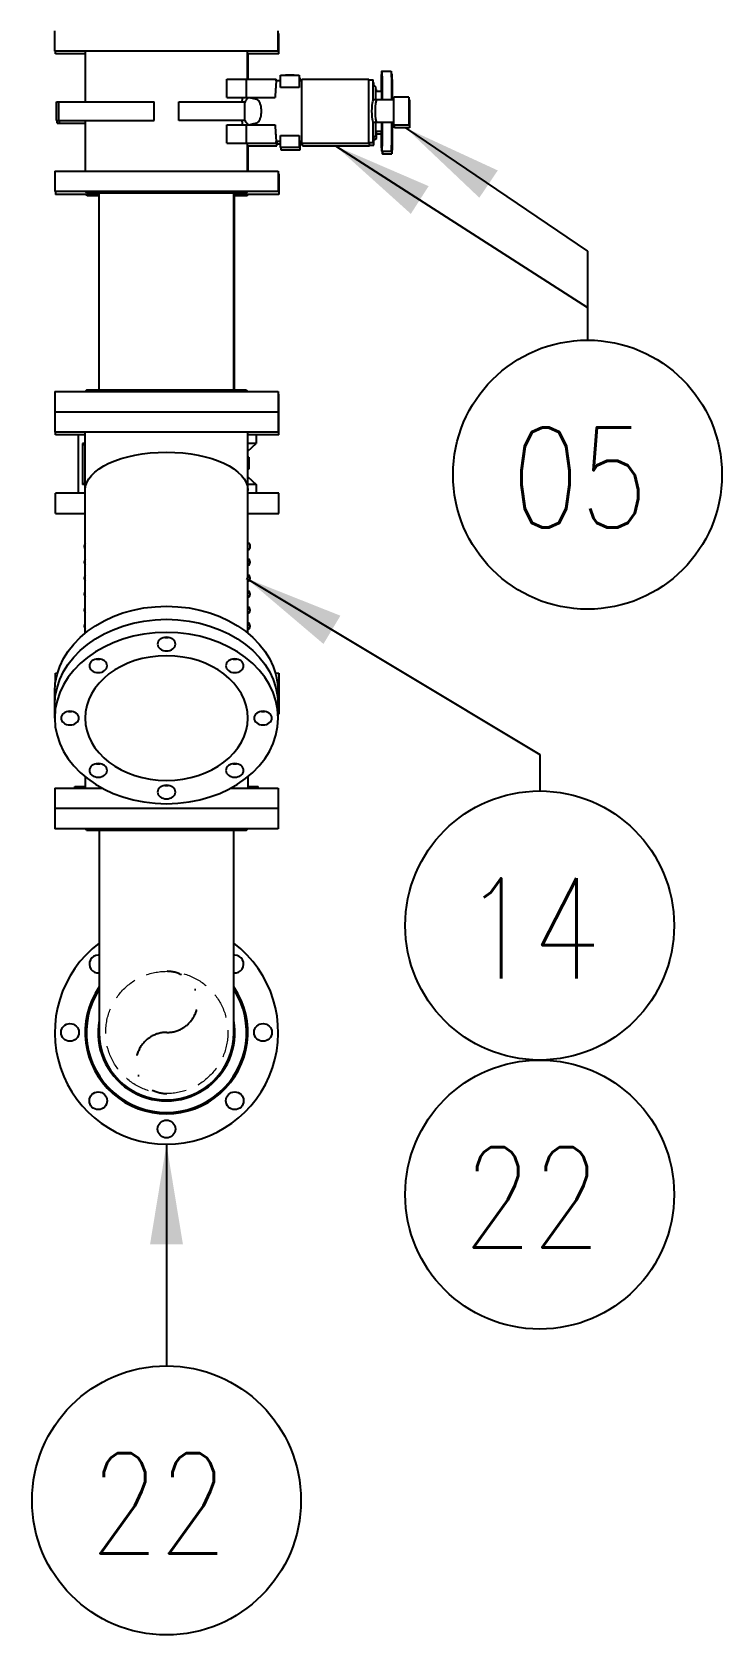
# Model space of a CAD drawing. Header units: millimetres. Extents: x -312439 to 477422, y -331570 to 212570.
# Drawn here: x 361456 to 362317, y 129582 to 131582 of the extents above; entities that cross this region are included whole.
import ezdxf

# ---------------------------------------------------------------- set-up
doc = ezdxf.new("R2010")
doc.units = ezdxf.units.MM
doc.linetypes.add('DASHDOT', pattern=[25.4, 12.7, -6.35, 0, -6.35])
doc.linetypes.add('HIDDEN', pattern=[9.525, 6.35, -3.175])
doc.layers.add('ARCONDTEXTO', color=4, linetype='Continuous')
doc.layers.add('TEXTO FORMATO', color=4, linetype='Continuous')
doc.styles.add('ROMAND', font='ROMAND.SHX')
doc.styles.add('ROMANS', font='romans.shx', dxfattribs={"height": 187.5})
doc.dimstyles.new('1-50 (MILIMETRO)', dxfattribs={"dimscale": 0, "dimtxt": 125, "dimasz": 125, "dimexe": 100, "dimexo": 100, "dimgap": 50, "dimtad": 0, "dimdec": 0, "dimzin": 0, "dimdsep": 46, "dimtxsty": 'ROMAND', "dimcen": -390, "dimclrd": 1, "dimclre": 1, "dimclrt": 3, "dimadec": 0, "dimazin": 0, "dimtfac": 1, "dimtdec": 0, "dimtix": 1, "dimtmove": 2, "dimatfit": 2, "dimfxl": 1, "dimtvp": 1, "dimtolj": 1, "dimtzin": 0, "dimarcsym": 0})

msp = doc.modelspace()

# ---------------------------------------------------------------- linework, layer by layer
at = {"color": 4, "linetype": 'Continuous', "extrusion": (0, 1, 0)}
for p, q in [((361483.974, 131558.267), (361483.974, 131583.667)), ((361762.974, 131558.267), (361762.974, 131583.667)), ((361762.974, 131580.317), (361763.824, 131580.317)), ((361763.824, 131554.917), (361763.824, 131580.317)), ((361762.974, 131558.267), (361483.974, 131558.267)), ((361484.824, 131554.917), (361484.824, 131558.267)), ((361522.474, 131494.767), (361522.474, 131558.267)), ((361724.474, 131523.267), (361724.474, 131558.267)), ((361522.474, 131554.917), (361484.824, 131554.917)), ((361763.824, 131554.917), (361724.474, 131554.917)), ((361725.324, 131523.267), (361725.324, 131554.917)), ((361698.725, 131523.267), (361760.474, 131523.267)), ((361698.725, 131500.267), (361698.725, 131523.267)), ((361723.249, 131500.267), (361723.249, 131523.267)), ((361760.474, 131521.267), (361760.474, 131523.267)), ((361765.731, 131521.267), (361760.474, 131521.267)), ((361765.731, 131512.754), (361765.731, 131528.379)), ((361765.731, 131528.379), (361789.169, 131528.379)), ((361771.895, 131528.535), (361782.956, 131528.535)), ((361789.169, 131528.379), (361789.169, 131512.754)), ((361789.169, 131525.029), (361790.019, 131525.029)), ((361792.474, 131521.267), (361789.169, 131521.267)), ((361790.019, 131525.029), (361790.019, 131521.267)), ((361792.474, 131443.267), (361792.474, 131523.267)), ((361792.474, 131523.267), (361875.901, 131523.267)), ((361875.901, 131443.267), (361875.901, 131523.267)), ((361875.901, 131522.329), (361881.37, 131522.329)), ((361881.37, 131496.725), (361881.37, 131522.329)), ((361881.37, 131518.979), (361882.22, 131518.979)), ((361884.96, 131513.825), (361881.37, 131516.267)), ((361882.22, 131515.689), (361882.22, 131518.979)), ((361892.269, 131533.267), (361903.933, 131533.267)), ((361904.09, 131529.917), (361904.783, 131529.917)), ((361698.725, 131500.267), (361759.113, 131500.267)), ((361789.169, 131512.754), (361765.731, 131512.754)), ((361907.458, 131497.267), (361881.892, 131497.267)), ((361884.96, 131497.267), (361884.96, 131513.825)), ((361885.81, 131510.475), (361884.96, 131511.053)), ((361884.96, 131508.267), (361892.269, 131508.267)), ((361885.81, 131508.267), (361885.81, 131510.475)), ((361892.269, 131497.267), (361892.269, 131508.267)), ((361907.458, 131497.593), (361904.351, 131497.593)), ((361925.969, 131500.767), (361907.458, 131500.767)), ((361907.458, 131465.767), (361907.458, 131500.767)), ((361925.969, 131500.767), (361925.969, 131465.767)), ((361926.819, 131497.417), (361925.969, 131497.417)), ((361926.819, 131497.417), (361926.819, 131462.417)), ((361486.145, 131494.767), (361607.92, 131494.767)), ((361486.145, 131471.767), (361486.145, 131494.767)), ((361489.101, 131471.767), (361489.101, 131494.767)), ((361607.92, 131471.767), (361607.92, 131494.767)), ((361639.029, 131494.767), (361721.382, 131494.767)), ((361639.029, 131471.767), (361639.029, 131494.767)), ((361721.382, 131471.767), (361721.382, 131494.767)), ((361486.145, 131471.767), (361607.92, 131471.767)), ((361486.995, 131468.417), (361486.995, 131471.767)), ((361486.995, 131468.417), (361522.474, 131468.417)), ((361489.951, 131468.417), (361489.951, 131471.767)), ((361522.474, 131408.267), (361522.474, 131471.767)), ((361721.382, 131471.767), (361639.029, 131471.767)), ((361698.725, 131443.267), (361698.725, 131466.267)), ((361698.725, 131466.267), (361759.113, 131466.267)), ((361723.249, 131443.267), (361723.249, 131466.267)), ((361881.37, 131444.204), (361881.37, 131469.808)), ((361907.458, 131469.267), (361881.892, 131469.267)), ((361884.96, 131452.708), (361884.96, 131469.267)), ((361884.96, 131458.267), (361892.269, 131458.267)), ((361885.81, 131449.358), (361885.81, 131458.267)), ((361892.269, 131458.267), (361892.269, 131469.267)), ((361904.342, 131465.917), (361907.458, 131465.917)), ((361907.458, 131468.94), (361904.351, 131468.94)), ((361908.308, 131465.59), (361905.201, 131465.59)), ((361925.969, 131465.767), (361907.458, 131465.767)), ((361908.308, 131462.417), (361908.308, 131465.767)), ((361926.819, 131462.417), (361908.308, 131462.417)), ((361698.725, 131443.267), (361760.474, 131443.267)), ((361724.474, 131408.267), (361724.474, 131443.267)), ((361724.474, 131439.917), (361761.324, 131439.917)), ((361725.324, 131408.267), (361725.324, 131439.917)), ((361765.731, 131445.267), (361760.474, 131445.267)), ((361760.474, 131443.267), (361760.474, 131445.267)), ((361765.731, 131441.917), (361761.324, 131441.917)), ((361761.324, 131439.917), (361761.324, 131441.917)), ((361765.731, 131438.154), (361765.731, 131452.87)), ((361765.731, 131452.87), (361789.169, 131452.87)), ((361789.169, 131438.154), (361765.731, 131438.154)), ((361766.581, 131434.804), (361766.581, 131438.154)), ((361782.956, 131437.998), (361771.895, 131437.998)), ((361789.169, 131452.87), (361789.169, 131438.154)), ((361792.474, 131445.267), (361789.169, 131445.267)), ((361790.019, 131445.267), (361790.019, 131434.804)), ((361793.324, 131441.917), (361790.019, 131441.917)), ((361792.474, 131443.267), (361875.901, 131443.267)), ((361793.324, 131439.917), (361793.324, 131443.267)), ((361793.324, 131439.917), (361876.751, 131439.917)), ((361875.901, 131444.204), (361881.37, 131444.204)), ((361876.751, 131439.917), (361876.751, 131444.204)), ((361876.751, 131440.854), (361882.22, 131440.854)), ((361884.96, 131452.708), (361881.37, 131450.267)), ((361882.22, 131440.854), (361882.22, 131450.844)), ((361885.81, 131449.358), (361882.22, 131446.917)), ((361885.81, 131454.917), (361891.91, 131454.917)), ((361790.019, 131434.804), (361766.581, 131434.804)), ((361783.806, 131434.648), (361772.745, 131434.648)), ((361892.269, 131433.267), (361903.933, 131433.267)), ((361893.119, 131429.917), (361904.783, 131429.917)), ((361483.974, 131408.267), (361762.974, 131408.267)), ((361483.974, 131408.267), (361483.974, 131382.867)), ((361762.974, 131408.267), (361762.974, 131382.867)), ((361762.974, 131404.917), (361763.824, 131404.917)), ((361763.824, 131404.917), (361763.824, 131379.517)), ((361762.974, 131382.867), (361483.974, 131382.867)), ((361484.824, 131382.867), (361484.824, 131379.517)), ((361539.324, 131379.517), (361484.824, 131379.517)), ((361523.574, 131381.267), (361521.974, 131382.867)), ((361524.424, 131377.917), (361522.824, 131379.517)), ((361523.574, 131381.267), (361723.374, 131381.267)), ((361524.424, 131377.917), (361539.324, 131377.917)), ((361763.824, 131379.517), (361707.624, 131379.517)), ((361707.624, 131377.917), (361724.224, 131377.917)), ((361723.374, 131381.267), (361724.974, 131382.867)), ((361724.224, 131377.917), (361725.824, 131379.517)), ((361483.974, 131133.667), (361762.974, 131133.667)), ((361483.974, 131133.667), (361483.974, 131082.867)), ((361523.574, 131135.267), (361521.974, 131133.667)), ((361723.374, 131135.267), (361523.574, 131135.267)), ((361723.374, 131135.267), (361724.974, 131133.667)), ((361762.974, 131133.667), (361762.974, 131082.867)), ((361762.974, 131130.317), (361763.824, 131130.317)), ((361763.824, 131079.517), (361763.824, 131130.317)), ((361483.974, 131108.267), (361762.974, 131108.267)), ((361762.974, 131104.917), (361763.824, 131104.917)), ((361762.974, 131082.867), (361483.974, 131082.867)), ((361484.824, 131079.517), (361484.824, 131082.867)), ((361521.974, 131079.517), (361484.824, 131079.517)), ((361513.324, 131079.517), (361513.324, 131006.517)), ((361521.974, 130832.019), (361521.974, 131082.867)), ((361724.974, 130832.019), (361724.974, 131082.867)), ((361763.824, 131079.517), (361724.974, 131079.517)), ((361735.324, 131079.517), (361735.324, 131068.703)), ((361518.604, 131068.703), (361518.604, 131017.33)), ((361521.974, 131068.703), (361518.604, 131068.703)), ((361735.324, 131068.703), (361724.974, 131068.703)), ((361724.974, 131059.144), (361735.324, 131068.703)), ((361726.171, 131051.585), (361724.974, 131051.585)), ((361726.157, 131045.298), (361724.974, 131045.298)), ((361726.171, 131036.601), (361724.974, 131036.601)), ((361726.157, 131045.298), (361726.157, 131036.601)), ((361726.171, 131051.585), (361726.171, 131036.601)), ((361521.974, 131017.33), (361518.604, 131017.33)), ((361724.974, 131026.889), (361735.324, 131017.33)), ((361735.324, 131017.33), (361724.974, 131017.33)), ((361735.324, 131017.33), (361735.324, 131006.517)), ((361521.974, 131006.517), (361484.824, 131006.517)), ((361484.824, 130981.117), (361484.824, 131006.517)), ((361763.824, 131006.517), (361724.974, 131006.517)), ((361763.824, 130981.117), (361763.824, 131006.517)), ((361484.824, 130981.117), (361521.974, 130981.117)), ((361724.974, 130981.117), (361763.824, 130981.117)), ((361724.974, 130980.267), (361725.824, 130981.117)), ((361484.824, 130781.917), (361487.303, 130781.917)), ((361484.824, 130770.489), (361484.824, 130781.917)), ((361759.645, 130781.917), (361763.824, 130781.917)), ((361763.824, 130781.917), (361763.824, 130731.117)), ((361483.974, 130726.057), (361483.974, 130758.71)), ((361762.974, 130726.057), (361762.974, 130758.71)), ((361762.974, 130756.517), (361763.824, 130756.517)), ((361763.824, 130731.117), (361762.974, 130731.117)), ((361483.974, 130638.667), (361543.187, 130638.667)), ((361483.974, 130638.667), (361483.974, 130587.867)), ((361508.974, 130640.617), (361521.974, 130640.617)), ((361508.974, 130638.667), (361508.974, 130640.617)), ((361521.974, 130652.748), (361521.974, 130638.667)), ((361703.762, 130638.667), (361762.974, 130638.667)), ((361724.974, 130652.748), (361724.974, 130638.667)), ((361724.974, 130640.617), (361737.974, 130640.617)), ((361737.974, 130638.667), (361737.974, 130640.617)), ((361762.974, 130638.667), (361762.974, 130587.867)), ((361762.974, 130613.267), (361483.974, 130613.267)), ((361762.974, 130587.867), (361483.974, 130587.867)), ((361523.574, 130586.267), (361521.974, 130587.867)), ((361523.574, 130586.267), (361723.374, 130586.267)), ((361723.374, 130586.267), (361724.974, 130587.867))]:
    msp.add_line(p, q, dxfattribs=at)
at = {"color": 5, "linetype": 'Continuous', "extrusion": (0, 1, 0)}
for p, q in [((361539.324, 131135.267), (361539.324, 131381.267)), ((361707.624, 131135.267), (361707.624, 131381.267)), ((361708.474, 131135.267), (361708.474, 131377.917)), ((361539.324, 130586.267), (361539.324, 130333.817)), ((361707.624, 130333.817), (361707.624, 130586.267))]:
    msp.add_line(p, q, dxfattribs=at)
at = {"color": 1, "linetype": 'HIDDEN', "lineweight": 0, "ltscale": 5}
msp.add_circle((361623.875, 130333.814), 76.238, dxfattribs=at)
at = {"color": 4, "linetype": 'Continuous'}
for centre in [(361502.974, 130333.817), (361743.974, 130333.817), (361538.268, 130248.61), (361708.681, 130248.61), (361623.474, 130213.317)]:
    msp.add_circle(centre, 11.1, dxfattribs=at)
for centre, radius, start, end in [((361525.817, 130940.42), 5.119, 138.654281, 221.345719), ((361722.831, 130940.42), 5.119, 294.750133, 65.249867), ((361525.817, 130920.539), 5, 140.233059, 219.766941), ((361722.831, 130920.539), 5, 295.382089, 64.617911), ((361525.817, 130900.539), 5, 140.233059, 219.766941), ((361722.831, 130900.539), 5, 295.382089, 64.617911), ((361525.817, 130880.539), 5, 140.233059, 219.766941), ((361722.831, 130880.539), 5, 295.382089, 64.617911), ((361525.817, 130860.539), 5, 140.233059, 219.766941), ((361722.831, 130860.539), 5, 295.382089, 64.617911), ((361525.817, 130840.539), 5, 140.233059, 219.766941), ((361722.831, 130840.539), 5, 295.382089, 64.617911), ((361623.474, 130333.817), 139.5, 127.10128, 52.89872), ((361538.268, 130419.023), 11.1, 90, 275.461001), ((361708.681, 130419.023), 11.1, 264.538999, 90), ((361623.474, 130333.817), 101.5, 146.002712, 33.997288), ((361623.474, 130333.817), 99.9, 147.388298, 32.611702)]:
    msp.add_arc(centre, radius, start, end, dxfattribs=at)
at = {"color": 5, "linetype": 'Continuous'}
for centre, radius, start, end in [((361538.268, 130419.023), 11.1, 84.538999, 90), ((361708.681, 130419.023), 11.1, 90, 95.461001), ((361623.474, 130333.817), 85.5, 169.804828, 10.195172), ((361623.474, 130333.817), 84.15, 180, 0)]:
    msp.add_arc(centre, radius, start, end, dxfattribs=at)
at = {"color": 6, "linetype": 'DASHDOT', "ltscale": 4}
for centre, start, end in [((361624.276, 130371.933), 269.397068, 90.602932), ((361623.474, 130295.696), 89.397068, 270.602932)]:
    msp.add_arc(centre, 38.121, start, end, dxfattribs=at)
at = {"color": 4, "linetype": 'Continuous', "extrusion": (0, 0, -1)}
for centre, major_axis, ratio, start_param, end_param in [((361892.269, 131483.267), (0, -50), 0.00871634, 2.0943951, 4.42859487), ((361903.933, 131483.267), (0, 50), 0.00871634, 0, 1.28700222), ((361904.783, 131479.917), (0, 50), 0.00871634, 0, 1.20946052), ((361892.269, 131483.267), (0, -50), 0.00871634, 4.99618309, 7.33038286), ((361903.933, 131483.267), (0, 50), 0.00871634, 1.85459044, 3.14159265), ((361904.783, 131479.917), (0, 50), 0.00871634, 1.85459044, 3.14159265), ((361893.119, 131479.917), (0, -50), 0.00871634, 5.91504993, 6.65132069), ((361623.474, 131010.462), (-101.5, 0), 0.46630766, 0, 3.14159265), ((361623.474, 131010.462), (101.5, 0), 0.46630766, 3.13484472, 3.14159265), ((361623.474, 131010.462), (101.5, 0), 0.46630766, 0, 0.00674793), ((361623.474, 130834.692), (-11.1, 0), 0.76604444, 4.42877682, 4.99600114), ((361538.268, 130807.655), (-11.1, 0), 0.76604444, 4.42877682, 4.99600114), ((361708.681, 130807.655), (-11.1, 0), 0.76604444, 4.42877682, 4.99600114), ((361502.974, 130742.383), (-11.1, 0), 0.76604444, 4.42877682, 4.99600114), ((361743.974, 130742.383), (-11.1, 0), 0.76604444, 4.42877682, 4.99600114), ((361538.268, 130677.112), (-11.1, 0), 0.76604444, 4.42877682, 4.99600114), ((361708.681, 130677.112), (-11.1, 0), 0.76604444, 4.42877682, 4.99600114), ((361623.474, 130650.075), (-11.1, 0), 0.76604444, 4.42877682, 4.99600114)]:
    msp.add_ellipse(centre, major_axis=major_axis, ratio=ratio, start_param=start_param, end_param=end_param, dxfattribs=at)
at = {"color": 4, "linetype": 'Continuous', "extrusion": (8.50415e-18, 1.71977e-38, -1)}
for start_param, end_param in [(2.68573728, 2.74189531), (3.54129, 3.59744803)]:
    msp.add_ellipse((361451.985, 131483.267), major_axis=(-307.977, 0), ratio=0.12338598, start_param=start_param, end_param=end_param, dxfattribs=at)
at = {"color": 4, "linetype": 'Continuous', "extrusion": (-4.13693e-49, 3.37806e-33, -1)}
for centre, major_axis, start_param, end_param in [((361881.892, 131483.267), (0, 14), 3.14159265, 6.28318531), ((361886.253, 131483.267), (0, -14), 0, 3.14159265)]:
    msp.add_ellipse(centre, major_axis=major_axis, ratio=0.13557255, start_param=start_param, end_param=end_param, dxfattribs=at)
at = {"color": 4, "linetype": 'Continuous', "extrusion": (-1.86728e-46, 3.1907e-31, -1)}
msp.add_ellipse((361623.522, 131051.585), major_axis=(0, -134.576), ratio=0.76275588, start_param=4.71238898, end_param=4.75912415, dxfattribs=at)
at = {"color": 4, "linetype": 'Continuous', "extrusion": (-5.74567e-63, 2.18953e-47, -1)}
for centre in [(361623.474, 130758.71), (361623.474, 130742.383)]:
    msp.add_ellipse(centre, major_axis=(-139.5, 0), ratio=0.76604444, start_param=0, end_param=3.14159265, dxfattribs=at)
msp.add_ellipse((361623.474, 130726.057), major_axis=(-139.5, 0), ratio=0.76604444, dxfattribs=at)
at = {"color": 4, "linetype": 'Continuous', "extrusion": (0, 0, -1)}
for centre in [(361623.474, 130818.365), (361538.268, 130791.329), (361708.681, 130791.329), (361502.974, 130726.057), (361743.974, 130726.057), (361538.268, 130660.785), (361708.681, 130660.785), (361623.474, 130633.748)]:
    msp.add_ellipse(centre, major_axis=(-11.1, 0), ratio=0.76604444, dxfattribs=at)
at = {"color": 4, "linetype": 'Continuous', "extrusion": (-4.0221e-63, 2.18953e-47, -1)}
msp.add_ellipse((361623.474, 130726.057), major_axis=(101.5, 0), ratio=0.76604444, dxfattribs=at)
at = {"color": 4, "linetype": 'Continuous'}
for points, knots in [([(361760.474, 131521.267), (361760.474, 131521.267), (361760.469, 131521.21), (361760.448, 131520.975), (361760.432, 131520.797), (361760.39, 131520.316), (361760.364, 131520.013), (361760.301, 131519.284), (361760.265, 131518.857), (361760.185, 131517.888), (361760.141, 131517.344), (361760.047, 131516.149), (361759.997, 131515.498), (361759.893, 131514.103), (361759.84, 131513.359), (361759.732, 131511.797), (361759.677, 131510.98), (361759.57, 131509.293), (361759.516, 131508.396), (361759.408, 131506.503), (361759.355, 131505.508), (361759.251, 131503.433), (361759.201, 131502.354), (361759.14, 131500.919), (361759.126, 131500.594), (361759.113, 131500.267)], [57.28921412, 57.28921412, 57.28921412, 57.28921412, 60.86978611, 60.86978611, 64.45035811, 64.45035811, 68.0309301, 68.0309301, 71.6115021, 71.6115021, 75.19207409, 75.19207409, 78.77264609, 78.77264609, 82.35321808, 82.35321808, 85.93379008, 85.93379008, 89.51436985, 89.51436985, 93.09494962, 93.09494962, 96.67552939, 96.67552939, 97.71231018, 97.71231018, 97.71231018, 97.71231018]), ([(361717.757, 131494.767), (361717.885, 131495.818), (361718.029, 131496.856), (361718.311, 131498.685), (361718.445, 131499.483), (361718.585, 131500.267)], [127.07979622, 127.07979622, 127.07979622, 127.07979622, 130.23356515, 130.23356515, 132.74469592, 132.74469592, 132.74469592, 132.74469592]), ([(361728.513, 131499.995), (361728.465, 131500.007), (361728.417, 131500.019), (361728.05, 131500.099), (361727.727, 131500.133), (361727.095, 131500.133), (361726.772, 131500.099), (361726.134, 131499.96), (361725.82, 131499.855), (361725.221, 131499.587), (361724.935, 131499.424), (361724.405, 131499.058), (361724.16, 131498.855), (361723.703, 131498.424), (361723.487, 131498.187), (361723.086, 131497.693), (361722.901, 131497.436), (361722.387, 131496.64), (361722.095, 131496.074), (361721.672, 131495.091), (361721.52, 131494.689), (361721.382, 131494.278)], [-21.26267195, -21.26267195, -21.26267195, -21.26267195, -21.11915379, -21.11915379, -20.17147234, -20.17147234, -19.22379089, -19.22379089, -18.27610943, -18.27610943, -17.32842798, -17.32842798, -16.38074653, -16.38074653, -15.35694987, -15.35694987, -14.33315322, -14.33315322, -12.2855599, -12.2855599, -10.93750643, -10.93750643, -10.93750643, -10.93750643]), ([(361735.687, 131468.479), (361735.866, 131468.532), (361736.044, 131468.595), (361736.518, 131468.792), (361736.807, 131468.946), (361737.347, 131469.291), (361737.597, 131469.483), (361738.268, 131470.068), (361738.649, 131470.499), (361739.329, 131471.425), (361739.626, 131471.921), (361740.156, 131472.962), (361740.387, 131473.508), (361740.796, 131474.64), (361740.972, 131475.225), (361741.431, 131477.024), (361741.641, 131478.278), (361741.911, 131480.792), (361741.971, 131482.053), (361741.971, 131484.48), (361741.911, 131485.741), (361741.641, 131488.255), (361741.431, 131489.509), (361740.972, 131491.308), (361740.796, 131491.893), (361740.387, 131493.025), (361740.156, 131493.571), (361739.626, 131494.612), (361739.329, 131495.108), (361738.649, 131496.034), (361738.268, 131496.465), (361737.597, 131497.05), (361737.347, 131497.242), (361736.807, 131497.587), (361736.518, 131497.741), (361736.044, 131497.939), (361735.866, 131498.001), (361735.687, 131498.054)], [19.61044159, 19.61044159, 19.61044159, 19.61044159, 20.1459077, 20.1459077, 21.07701959, 21.07701959, 22.00813148, 22.00813148, 23.82803603, 23.82803603, 25.64794057, 25.64794057, 27.46784512, 27.46784512, 29.28774966, 29.28774966, 32.92755875, 32.92755875, 36.56736784, 36.56736784, 40.20717692, 40.20717692, 43.84698601, 43.84698601, 45.66689056, 45.66689056, 47.4867951, 47.4867951, 49.30669965, 49.30669965, 51.12660419, 51.12660419, 52.05771608, 52.05771608, 52.98882797, 52.98882797, 53.52429409, 53.52429409, 53.52429409, 53.52429409]), ([(361718.585, 131466.267), (361718.445, 131467.05), (361718.311, 131467.848), (361718.029, 131469.677), (361717.885, 131470.715), (361717.757, 131471.767)], [98.77164859, 98.77164859, 98.77164859, 98.77164859, 101.28277937, 101.28277937, 104.4365483, 104.4365483, 104.4365483, 104.4365483]), ([(361721.382, 131472.256), (361721.52, 131471.844), (361721.672, 131471.442), (361722.095, 131470.459), (361722.387, 131469.893), (361722.901, 131469.097), (361723.086, 131468.84), (361723.487, 131468.346), (361723.703, 131468.109), (361724.16, 131467.678), (361724.405, 131467.475), (361724.935, 131467.109), (361725.221, 131466.946), (361725.82, 131466.678), (361726.134, 131466.573), (361726.772, 131466.434), (361727.095, 131466.4), (361727.727, 131466.4), (361728.05, 131466.434), (361728.417, 131466.514), (361728.465, 131466.526), (361728.513, 131466.538)], [10.93750643, 10.93750643, 10.93750643, 10.93750643, 12.2855599, 12.2855599, 14.33315322, 14.33315322, 15.35694987, 15.35694987, 16.38074653, 16.38074653, 17.32842798, 17.32842798, 18.27610943, 18.27610943, 19.22379089, 19.22379089, 20.17147234, 20.17147234, 21.11915379, 21.11915379, 21.26267195, 21.26267195, 21.26267195, 21.26267195]), ([(361759.113, 131466.267), (361759.126, 131465.939), (361759.14, 131465.614), (361759.201, 131464.179), (361759.251, 131463.1), (361759.355, 131461.025), (361759.408, 131460.03), (361759.516, 131458.137), (361759.57, 131457.24), (361759.677, 131455.553), (361759.732, 131454.736), (361759.84, 131453.174), (361759.893, 131452.43), (361759.997, 131451.035), (361760.047, 131450.384), (361760.141, 131449.189), (361760.185, 131448.645), (361760.265, 131447.676), (361760.301, 131447.249), (361760.364, 131446.52), (361760.39, 131446.217), (361760.432, 131445.736), (361760.448, 131445.558), (361760.469, 131445.323), (361760.474, 131445.267), (361760.474, 131445.267)], [131.44454629, 131.44454629, 131.44454629, 131.44454629, 132.48132708, 132.48132708, 136.06190685, 136.06190685, 139.64248662, 139.64248662, 143.22306639, 143.22306639, 146.80363838, 146.80363838, 150.38421038, 150.38421038, 153.96478237, 153.96478237, 157.54535437, 157.54535437, 161.12592636, 161.12592636, 164.70649836, 164.70649836, 168.28707035, 168.28707035, 171.86764235, 171.86764235, 171.86764235, 171.86764235]), ([(361761.038, 131445.267), (361761.051, 131445.109), (361761.063, 131444.957), (361761.115, 131444.326), (361761.151, 131443.899), (361761.214, 131443.17), (361761.24, 131442.867), (361761.282, 131442.386), (361761.298, 131442.208), (361761.319, 131441.973), (361761.324, 131441.917), (361761.324, 131441.917)], [156.46233499, 156.46233499, 156.46233499, 156.46233499, 157.54535437, 157.54535437, 161.12592636, 161.12592636, 164.70649836, 164.70649836, 168.28707035, 168.28707035, 171.86764235, 171.86764235, 171.86764235, 171.86764235])]:
    msp.add_open_spline(points, degree=3, knots=knots, dxfattribs=at)
for points, weights in [([(361518.604, 131068.703), (361520.307, 131067.595), (361521.974, 131066.566)], [1, 1.0011172719, 1.00184437622]), ([(361521.974, 131019.467), (361520.307, 131018.438), (361518.604, 131017.33)], [1.00184437622, 1.0011172719, 1])]:
    msp.add_rational_spline(points, weights, degree=2, dxfattribs=at)
at = {"layer": 'TEXTO FORMATO', "color": 1}
for centre in [(362149.042, 131029.74), (362089.345, 130467.222), (362089.345, 130131.552), (361623.474, 129749.892)]:
    msp.add_circle(centre, 167.835, dxfattribs=at)

# ---------------------------------------------------------------- texts
at = {"layer": 'ARCONDTEXTO', "color": 3, "linetype": 'Continuous', "lineweight": -3, "style": 'ROMANS', "width": 0.8}
for s, p in [('05', (362053.723, 130963.674)), ('14', (361994.027, 130401.157)), ('22', (361994.027, 130065.486)), ('22', (361528.156, 129683.826))]:
    msp.add_text(s, height=125, dxfattribs=at).set_placement(p)

# ---------------------------------------------------------------- leaders
at = {"layer": 'TEXTO FORMATO'}
for points in [[(361922.019, 131462.417), (362149.042, 131308.627), (362149.042, 131238.176)], [(361834.384, 131439.917), (362149.042, 131238.176), (362149.042, 131197.575)], [(361722.831, 130900.539), (362089.345, 130680.391), (362089.345, 130635.058)], [(361623.474, 130194.317), (361623.474, 129940.393), (361623.474, 129917.727)]]:
    msp.add_leader(points, dimstyle='1-50 (MILIMETRO)', override={"dimscale": 1}, dxfattribs=at)

doc.saveas('drawing.dxf')
